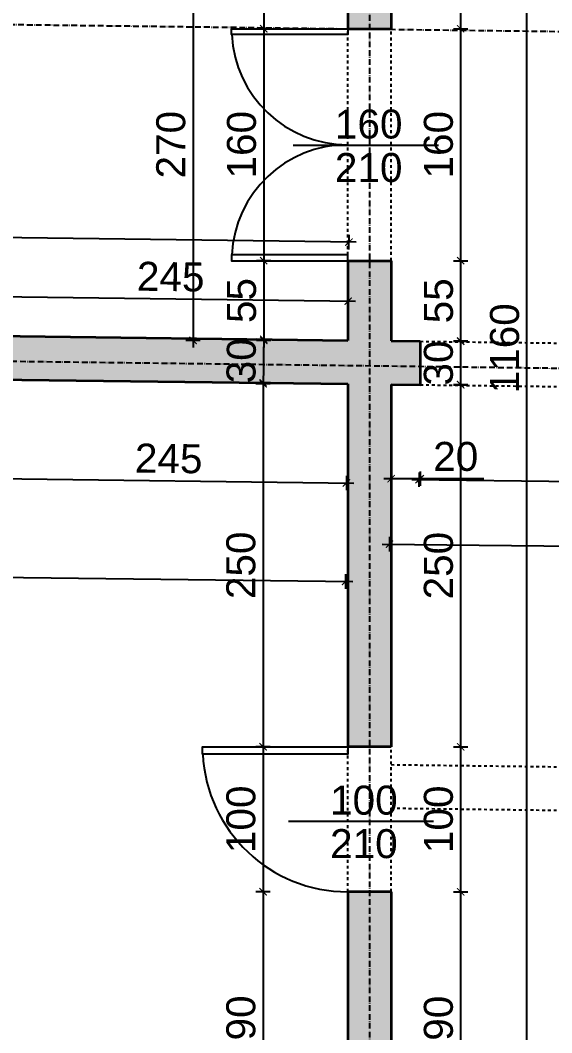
# Model space of a CAD drawing. Header units: inches. Extents: x -72385 to 39588, y -6525 to 66685.
# Drawn here: x -45595 to -45229, y 29361 to 30060 of the extents above; entities that cross this region are included whole.
import ezdxf

# ---------------------------------------------------------------- set-up
doc = ezdxf.new("R2010")
doc.units = ezdxf.units.IN
doc.header["$MEASUREMENT"] = 0
doc.linetypes.add('DashDot', pattern=[0.6, 0.4, -0.1, 0, -0.1])
doc.linetypes.add('Hidden', pattern=[0.4, 0.2, -0.2])
for name, color, linetype, lineweight in [('Врати', 251, 'Continuous', 25), ('Линия на разрез', 252, 'DashDot', 25), ('Надписи врати', 252, 'Continuous', 25), ('Надписи коти вътрешни', 252, 'Continuous', 25), ('Оси', 252, 'DashDot', 25), ('Пунктир', 253, 'Hidden', 25), ('Разрезни линии', 7, 'Continuous', 35), ('Щрих стени', 254, 'Continuous', 25)]:
    doc.layers.add(name, color=color, linetype=linetype, lineweight=lineweight)
doc.styles.add('Arial Regular', font='arial.ttf')
doc.styles.get("Standard").update_dxf_attribs({"font": 'arial.ttf'})
doc.dimstyles.new('Annotative', dxfattribs={"dimscale": 0, "dimtxt": 20, "dimasz": 5, "dimexe": 5, "dimexo": 5, "dimgap": 5, "dimtad": 1, "dimdec": 0, "dimzin": 0, "dimdsep": 46, "dimtxsty": 'Standard', "dimblk": 'ARCHTICK', "dimcen": 5, "dimdle": 5, "dimadec": 0, "dimazin": 0, "dimtfac": 1, "dimtdec": 0, "dimtofl": 0, "dimtmove": 0, "dimatfit": 3, "dimldrblk": 'ARCHTICK', "dimfxl": 5, "dimfxlon": 1, "dimtolj": 1, "dimtzin": 0, "dimarcsym": 1})

# ---------------------------------------------------------------- blocks, each defined once
blk = doc.blocks.new('_ArchTick')
at = {"color": 0, "linetype": 'ByBlock', "const_width": 0.15}
blk.add_lwpolyline([(-0.5, -0.5), (0.5, 0.5)], dxfattribs=at)
blk = doc.blocks.new('*D8145')
at = {"layer": 'Defpoints', "color": 0, "ltscale": 50, "transparency": 16777216}
for p in [(-45939.84, 29813.7), (-45369.65, 29806.41), (-45371.36, 29672.58)]:
    blk.add_point(p, dxfattribs=at)
at = {"layer": 'Надписи коти вътрешни', "color": 0, "lineweight": -2, "ltscale": 50, "transparency": 16777216}
for p, q in [((-45941.49, 29684.87), (-45941.61, 29674.87)), ((-45946.55, 29679.94), (-45366.36, 29672.52)), ((-45371.3, 29677.58), (-45371.43, 29667.58))]:
    blk.add_line(p, q, dxfattribs=at)
at = {"layer": 'Надписи коти вътрешни', "color": 0, "lineweight": -2, "ltscale": 50, "transparency": 16777216, "xscale": 5, "yscale": 5, "zscale": 5}
for p, rotation in [((-45941.55, 29679.87), 179.2671782037717), ((-45371.36, 29672.58), 359.2671782037717)]:
    blk.add_blockref('_ArchTick', p, dxfattribs=dict(at, rotation=rotation))
at = {"layer": 'Надписи коти вътрешни', "color": 0, "ltscale": 50, "transparency": 16777216, "insert": (-45711.05, 29692.14), "char_height": 20, "attachment_point": 5, "rotation": 359.26718}
blk.add_mtext('\\A1;570', dxfattribs=at)
blk = doc.blocks.new('*D215')
at = {"layer": 'Defpoints', "color": 0, "ltscale": 50, "transparency": 16777216}
for p in [(-45615.22, 29812.07), (-45369.84, 29808.94), (-45370.71, 29740.6)]:
    blk.add_point(p, dxfattribs=at)
at = {"layer": 'Надписи коти вътрешни', "color": 0, "lineweight": -2, "ltscale": 50, "transparency": 16777216}
for p, q in [((-45616.03, 29748.72), (-45616.15, 29738.72)), ((-45370.64, 29745.6), (-45370.77, 29735.6)), ((-45621.09, 29743.79), (-45365.71, 29740.54))]:
    blk.add_line(p, q, dxfattribs=at)
at = {"layer": 'Надписи коти вътрешни', "color": 0, "lineweight": -2, "ltscale": 50, "transparency": 16777216, "xscale": 5, "yscale": 5, "zscale": 5}
for p, rotation in [((-45616.09, 29743.72), 179.2706286525378), ((-45370.71, 29740.6), 359.2706286525378)]:
    blk.add_blockref('_ArchTick', p, dxfattribs=dict(at, rotation=rotation))
at = {"layer": 'Надписи коти вътрешни', "color": 0, "ltscale": 50, "transparency": 16777216, "insert": (-45493.2, 29757.37), "char_height": 20, "attachment_point": 5, "rotation": 359.27063}
blk.add_mtext('\\A1;245', dxfattribs=at)
blk = doc.blocks.new('*D7163')
at = {"layer": 'Defpoints', "color": 0, "ltscale": 50, "transparency": 16777216}
for p in [(-45369.84, 29808.94), (-45428.16, 29558.54), (-45369.84, 29558.54)]:
    blk.add_point(p, dxfattribs=at)
at = {"layer": 'Надписи коти вътрешни', "color": 0, "lineweight": -2, "ltscale": 50, "transparency": 16777216}
for p, q in [((-45423.16, 29808.94), (-45433.16, 29808.94)), ((-45428.16, 29813.94), (-45428.16, 29553.54)), ((-45423.16, 29558.54), (-45433.16, 29558.54))]:
    blk.add_line(p, q, dxfattribs=at)
at = {"layer": 'Надписи коти вътрешни', "color": 0, "lineweight": -2, "ltscale": 50, "transparency": 16777216, "xscale": 5, "yscale": 5, "zscale": 5}
for p, rotation in [((-45428.16, 29808.94), 90), ((-45428.16, 29558.54), 270)]:
    blk.add_blockref('_ArchTick', p, dxfattribs=dict(at, rotation=rotation))
at = {"layer": 'Надписи коти вътрешни', "color": 0, "ltscale": 50, "transparency": 16777216, "insert": (-45443.37, 29683.74), "char_height": 20, "attachment_point": 5, "rotation": 90}
blk.add_mtext('\\A1;250', dxfattribs=at)
blk = doc.blocks.new('*D7164')
at = {"layer": 'Defpoints', "color": 0, "ltscale": 50, "transparency": 16777216}
for p in [(-45369.84, 29558.54), (-45428.16, 29458.53), (-45369.84, 29458.53)]:
    blk.add_point(p, dxfattribs=at)
at = {"layer": 'Надписи коти вътрешни', "color": 0, "lineweight": -2, "ltscale": 50, "transparency": 16777216}
for p, q in [((-45428.16, 29563.54), (-45428.16, 29453.53)), ((-45423.16, 29558.54), (-45433.16, 29558.54)), ((-45423.16, 29458.53), (-45433.16, 29458.53))]:
    blk.add_line(p, q, dxfattribs=at)
at = {"layer": 'Надписи коти вътрешни', "color": 0, "lineweight": -2, "ltscale": 50, "transparency": 16777216, "xscale": 5, "yscale": 5, "zscale": 5}
for p, rotation in [((-45428.16, 29558.54), 90), ((-45428.16, 29458.53), 270)]:
    blk.add_blockref('_ArchTick', p, dxfattribs=dict(at, rotation=rotation))
at = {"layer": 'Надписи коти вътрешни', "color": 0, "ltscale": 50, "transparency": 16777216, "insert": (-45443.37, 29508.54), "char_height": 20, "attachment_point": 5, "rotation": 90}
blk.add_mtext('\\A1;100', dxfattribs=at)
blk = doc.blocks.new('*D7165')
at = {"layer": 'Defpoints', "color": 0, "ltscale": 50, "transparency": 16777216}
for p in [(-45369.84, 29458.53), (-45428.16, 29268.9), (-45369.84, 29268.9)]:
    blk.add_point(p, dxfattribs=at)
at = {"layer": 'Надписи коти вътрешни', "color": 0, "lineweight": -2, "ltscale": 50, "transparency": 16777216}
for p, q in [((-45423.16, 29458.53), (-45433.16, 29458.53)), ((-45428.16, 29463.53), (-45428.16, 29263.9)), ((-45423.16, 29268.9), (-45433.16, 29268.9))]:
    blk.add_line(p, q, dxfattribs=at)
at = {"layer": 'Надписи коти вътрешни', "color": 0, "lineweight": -2, "ltscale": 50, "transparency": 16777216, "xscale": 5, "yscale": 5, "zscale": 5}
for p, rotation in [((-45428.16, 29458.53), 90), ((-45428.16, 29268.9), 270)]:
    blk.add_blockref('_ArchTick', p, dxfattribs=dict(at, rotation=rotation))
at = {"layer": 'Надписи коти вътрешни', "color": 0, "ltscale": 50, "transparency": 16777216, "insert": (-45443.37, 29363.72), "char_height": 20, "attachment_point": 5, "rotation": 90}
blk.add_mtext('\\A1;190', dxfattribs=at)
blk = doc.blocks.new('*D223')
at = {"layer": 'Defpoints', "color": 0, "ltscale": 50, "transparency": 16777216}
for p in [(-45339.84, 30108.97), (-45427.72, 30053.96), (-45339.84, 30053.96)]:
    blk.add_point(p, dxfattribs=at)
at = {"layer": 'Надписи коти вътрешни', "color": 0, "lineweight": -2, "ltscale": 50, "transparency": 16777216}
for p, q in [((-45422.72, 30108.97), (-45432.72, 30108.97)), ((-45427.72, 30113.97), (-45427.72, 30048.96)), ((-45422.72, 30053.96), (-45432.72, 30053.96))]:
    blk.add_line(p, q, dxfattribs=at)
at = {"layer": 'Надписи коти вътрешни', "color": 0, "lineweight": -2, "ltscale": 50, "transparency": 16777216, "xscale": 5, "yscale": 5, "zscale": 5}
for p, rotation in [((-45427.72, 30108.97), 90), ((-45427.72, 30053.96), 270)]:
    blk.add_blockref('_ArchTick', p, dxfattribs=dict(at, rotation=rotation))
at = {"layer": 'Надписи коти вътрешни', "color": 0, "ltscale": 50, "transparency": 16777216, "insert": (-45442.89, 30081.46), "char_height": 20, "attachment_point": 5, "rotation": 90}
blk.add_mtext('\\A1;55', dxfattribs=at)
blk = doc.blocks.new('*D224')
at = {"layer": 'Defpoints', "color": 0, "ltscale": 50, "transparency": 16777216}
for p in [(-45339.84, 30053.96), (-45427.72, 29893.95), (-45339.84, 29893.95)]:
    blk.add_point(p, dxfattribs=at)
at = {"layer": 'Надписи коти вътрешни', "color": 0, "lineweight": -2, "ltscale": 50, "transparency": 16777216}
for p, q in [((-45427.72, 30058.96), (-45427.72, 29888.95)), ((-45422.72, 30053.96), (-45432.72, 30053.96)), ((-45422.72, 29893.95), (-45432.72, 29893.95))]:
    blk.add_line(p, q, dxfattribs=at)
at = {"layer": 'Надписи коти вътрешни', "color": 0, "lineweight": -2, "ltscale": 50, "transparency": 16777216, "xscale": 5, "yscale": 5, "zscale": 5}
for p, rotation in [((-45427.72, 30053.96), 90), ((-45427.72, 29893.95), 270)]:
    blk.add_blockref('_ArchTick', p, dxfattribs=dict(at, rotation=rotation))
at = {"layer": 'Надписи коти вътрешни', "color": 0, "ltscale": 50, "transparency": 16777216, "insert": (-45442.93, 29973.96), "char_height": 20, "attachment_point": 5, "rotation": 90}
blk.add_mtext('\\A1;160', dxfattribs=at)
blk = doc.blocks.new('*D225')
at = {"layer": 'Defpoints', "color": 0, "ltscale": 50, "transparency": 16777216}
for p in [(-45339.84, 29893.95), (-45427.72, 29838.94), (-45339.84, 29838.94)]:
    blk.add_point(p, dxfattribs=at)
at = {"layer": 'Надписи коти вътрешни', "color": 0, "lineweight": -2, "ltscale": 50, "transparency": 16777216}
for p, q in [((-45427.72, 29898.95), (-45427.72, 29833.94)), ((-45422.72, 29893.95), (-45432.72, 29893.95)), ((-45422.72, 29838.94), (-45432.72, 29838.94))]:
    blk.add_line(p, q, dxfattribs=at)
at = {"layer": 'Надписи коти вътрешни', "color": 0, "lineweight": -2, "ltscale": 50, "transparency": 16777216, "xscale": 5, "yscale": 5, "zscale": 5}
for p, rotation in [((-45427.72, 29893.95), 90), ((-45427.72, 29838.94), 270)]:
    blk.add_blockref('_ArchTick', p, dxfattribs=dict(at, rotation=rotation))
at = {"layer": 'Надписи коти вътрешни', "color": 0, "ltscale": 50, "transparency": 16777216, "insert": (-45442.89, 29866.45), "char_height": 20, "attachment_point": 5, "rotation": 90}
blk.add_mtext('\\A1;55', dxfattribs=at)
blk = doc.blocks.new('*D4291')
at = {"layer": 'Defpoints', "color": 0, "ltscale": 50, "transparency": 16777216}
for p in [(-45369.49, 29866.04), (-45614.84, 29842.06), (-45369.84, 29838.94)]:
    blk.add_point(p, dxfattribs=at)
at = {"layer": 'Надписи коти вътрешни', "color": 0, "lineweight": -2, "ltscale": 50, "transparency": 16777216}
for p, q in [((-45614.56, 29864.16), (-45614.43, 29874.16)), ((-45369.56, 29861.04), (-45369.43, 29871.04)), ((-45619.49, 29869.22), (-45364.49, 29865.97))]:
    blk.add_line(p, q, dxfattribs=at)
at = {"layer": 'Надписи коти вътрешни', "color": 0, "lineweight": -2, "ltscale": 50, "transparency": 16777216, "xscale": 5, "yscale": 5, "zscale": 5}
for p, rotation in [((-45614.49, 29869.16), 179.2706286525404), ((-45369.49, 29866.04), 359.2706286525404)]:
    blk.add_blockref('_ArchTick', p, dxfattribs=dict(at, rotation=rotation))
at = {"layer": 'Надписи коти вътрешни', "color": 0, "ltscale": 50, "transparency": 16777216, "insert": (-45491.8, 29882.81), "char_height": 20, "attachment_point": 5, "rotation": 359.27063}
blk.add_mtext('\\A1;245', dxfattribs=at)
blk = doc.blocks.new('*D4292')
at = {"layer": 'Defpoints', "color": 0, "ltscale": 50, "transparency": 16777216}
for p in [(-47138.97, 29929.28), (-47139.84, 29861.48), (-45369.84, 29838.94)]:
    blk.add_point(p, dxfattribs=at)
at = {"layer": 'Надписи коти вътрешни', "color": 0, "lineweight": -2, "ltscale": 50, "transparency": 16777216}
for p, q in [((-47139.04, 29924.28), (-47138.91, 29934.28)), ((-45363.97, 29906.68), (-47143.97, 29929.34)), ((-45369.04, 29901.75), (-45368.91, 29911.75))]:
    blk.add_line(p, q, dxfattribs=at)
at = {"layer": 'Надписи коти вътрешни', "color": 0, "lineweight": -2, "ltscale": 50, "transparency": 16777216, "xscale": 5, "yscale": 5, "zscale": 5}
for p, rotation in [((-47138.97, 29929.28), 179.2706286525399), ((-45368.97, 29906.75), 359.2706286525399)]:
    blk.add_blockref('_ArchTick', p, dxfattribs=dict(at, rotation=rotation))
at = {"layer": 'Надписи коти вътрешни', "color": 0, "ltscale": 50, "transparency": 16777216, "insert": (-46253.78, 29933.22), "char_height": 20, "attachment_point": 5, "rotation": 359.27063}
blk.add_mtext('\\A1;1770', dxfattribs=at)
blk = doc.blocks.new('*D4293')
at = {"layer": 'Defpoints', "color": 0, "ltscale": 50, "transparency": 16777216}
for p in [(-45369.84, 30108.97), (-45476.43, 29838.94), (-45369.84, 29838.94)]:
    blk.add_point(p, dxfattribs=at)
at = {"layer": 'Надписи коти вътрешни', "color": 0, "lineweight": -2, "ltscale": 50, "transparency": 16777216}
for p, q in [((-45471.43, 30108.97), (-45481.43, 30108.97)), ((-45476.43, 30113.97), (-45476.43, 29833.94)), ((-45471.43, 29838.94), (-45481.43, 29838.94))]:
    blk.add_line(p, q, dxfattribs=at)
at = {"layer": 'Надписи коти вътрешни', "color": 0, "lineweight": -2, "ltscale": 50, "transparency": 16777216, "xscale": 5, "yscale": 5, "zscale": 5}
for p, rotation in [((-45476.43, 30108.97), 90), ((-45476.43, 29838.94), 270)]:
    blk.add_blockref('_ArchTick', p, dxfattribs=dict(at, rotation=rotation))
at = {"layer": 'Надписи коти вътрешни', "color": 0, "ltscale": 50, "transparency": 16777216, "insert": (-45491.64, 29973.96), "char_height": 20, "attachment_point": 5, "rotation": 90}
blk.add_mtext('\\A1;270', dxfattribs=at)
blk = doc.blocks.new('*D292')
at = {"layer": 'Defpoints', "color": 0, "ltscale": 50, "transparency": 16777216}
for p in [(-45339.84, 30164.51), (-45339.84, 30053.96), (-45292, 30053.96)]:
    blk.add_point(p, dxfattribs=at)
at = {"layer": 'Надписи коти вътрешни', "color": 0, "lineweight": -2, "ltscale": 50, "transparency": 16777216}
for p, q in [((-45297, 30164.51), (-45287, 30164.51)), ((-45292, 30169.51), (-45292, 30048.96)), ((-45297, 30053.96), (-45287, 30053.96))]:
    blk.add_line(p, q, dxfattribs=at)
at = {"layer": 'Надписи коти вътрешни', "color": 0, "lineweight": -2, "ltscale": 50, "transparency": 16777216, "xscale": 5, "yscale": 5, "zscale": 5}
for p, rotation in [((-45292, 30164.51), 90), ((-45292, 30053.96), 270)]:
    blk.add_blockref('_ArchTick', p, dxfattribs=dict(at, rotation=rotation))
at = {"layer": 'Надписи коти вътрешни', "color": 0, "ltscale": 50, "transparency": 16777216, "insert": (-45307.04, 30109.24), "char_height": 20, "attachment_point": 5, "rotation": 90}
blk.add_mtext('\\A1;111', dxfattribs=at)
blk = doc.blocks.new('*D3988')
at = {"layer": 'Defpoints', "color": 0, "ltscale": 50, "transparency": 16777216}
for p in [(-45339.84, 30053.96), (-45339.84, 29893.95), (-45292, 29893.95)]:
    blk.add_point(p, dxfattribs=at)
at = {"layer": 'Надписи коти вътрешни', "color": 0, "lineweight": -2, "ltscale": 50, "transparency": 16777216}
for p, q in [((-45292, 30058.96), (-45292, 29888.95)), ((-45297, 30053.96), (-45287, 30053.96)), ((-45297, 29893.95), (-45287, 29893.95))]:
    blk.add_line(p, q, dxfattribs=at)
at = {"layer": 'Надписи коти вътрешни', "color": 0, "lineweight": -2, "ltscale": 50, "transparency": 16777216, "xscale": 5, "yscale": 5, "zscale": 5}
for p, rotation in [((-45292, 30053.96), 90), ((-45292, 29893.95), 270)]:
    blk.add_blockref('_ArchTick', p, dxfattribs=dict(at, rotation=rotation))
at = {"layer": 'Надписи коти вътрешни', "color": 0, "ltscale": 50, "transparency": 16777216, "insert": (-45307.21, 29973.96), "char_height": 20, "attachment_point": 5, "rotation": 90}
blk.add_mtext('\\A1;160', dxfattribs=at)
blk = doc.blocks.new('*D3989')
at = {"layer": 'Defpoints', "color": 0, "ltscale": 50, "transparency": 16777216}
for p in [(-45339.84, 29893.95), (-45339.84, 29838.56), (-45292, 29838.56)]:
    blk.add_point(p, dxfattribs=at)
at = {"layer": 'Надписи коти вътрешни', "color": 0, "lineweight": -2, "ltscale": 50, "transparency": 16777216}
for p, q in [((-45292, 29898.95), (-45292, 29833.56)), ((-45297, 29893.95), (-45287, 29893.95)), ((-45297, 29838.56), (-45287, 29838.56))]:
    blk.add_line(p, q, dxfattribs=at)
at = {"layer": 'Надписи коти вътрешни', "color": 0, "lineweight": -2, "ltscale": 50, "transparency": 16777216, "xscale": 5, "yscale": 5, "zscale": 5}
for p, rotation in [((-45292, 29893.95), 90), ((-45292, 29838.56), 270)]:
    blk.add_blockref('_ArchTick', p, dxfattribs=dict(at, rotation=rotation))
at = {"layer": 'Надписи коти вътрешни', "color": 0, "ltscale": 50, "transparency": 16777216, "insert": (-45307.17, 29866.26), "char_height": 20, "attachment_point": 5, "rotation": 90}
blk.add_mtext('\\A1;55', dxfattribs=at)
blk = doc.blocks.new('*D293')
at = {"layer": 'Defpoints', "color": 0, "ltscale": 50, "transparency": 16777216}
for p in [(-45319.84, 29838.31), (-45320.22, 29808.31), (-45292, 29808.31)]:
    blk.add_point(p, dxfattribs=at)
at = {"layer": 'Надписи коти вътрешни', "color": 0, "lineweight": -2, "ltscale": 50, "transparency": 16777216}
for p, q in [((-45292, 29843.31), (-45292, 29803.31)), ((-45297, 29838.31), (-45287, 29838.31)), ((-45297, 29808.31), (-45287, 29808.31))]:
    blk.add_line(p, q, dxfattribs=at)
at = {"layer": 'Надписи коти вътрешни', "color": 0, "lineweight": -2, "ltscale": 50, "transparency": 16777216, "xscale": 5, "yscale": 5, "zscale": 5}
for p, rotation in [((-45292, 29838.31), 90), ((-45292, 29808.31), 270)]:
    blk.add_blockref('_ArchTick', p, dxfattribs=dict(at, rotation=rotation))
at = {"layer": 'Надписи коти вътрешни', "color": 0, "ltscale": 50, "transparency": 16777216, "insert": (-45307.21, 29823.31), "char_height": 20, "attachment_point": 5, "rotation": 90}
blk.add_mtext('\\A1;30', dxfattribs=at)
blk = doc.blocks.new('*D294')
at = {"layer": 'Defpoints', "color": 0, "ltscale": 50, "transparency": 16777216}
for p in [(-45339.84, 29808.56), (-45339.84, 29558.54), (-45292, 29558.54)]:
    blk.add_point(p, dxfattribs=at)
at = {"layer": 'Надписи коти вътрешни', "color": 0, "lineweight": -2, "ltscale": 50, "transparency": 16777216}
for p, q in [((-45297, 29808.56), (-45287, 29808.56)), ((-45292, 29813.56), (-45292, 29553.54)), ((-45297, 29558.54), (-45287, 29558.54))]:
    blk.add_line(p, q, dxfattribs=at)
at = {"layer": 'Надписи коти вътрешни', "color": 0, "lineweight": -2, "ltscale": 50, "transparency": 16777216, "xscale": 5, "yscale": 5, "zscale": 5}
for p, rotation in [((-45292, 29808.56), 90), ((-45292, 29558.54), 270)]:
    blk.add_blockref('_ArchTick', p, dxfattribs=dict(at, rotation=rotation))
at = {"layer": 'Надписи коти вътрешни', "color": 0, "ltscale": 50, "transparency": 16777216, "insert": (-45307.21, 29683.55), "char_height": 20, "attachment_point": 5, "rotation": 90}
blk.add_mtext('\\A1;250', dxfattribs=at)
blk = doc.blocks.new('*D3995')
at = {"layer": 'Defpoints', "color": 0, "ltscale": 50, "transparency": 16777216}
for p in [(-45339.84, 29558.54), (-45339.84, 29458.53), (-45292, 29458.53)]:
    blk.add_point(p, dxfattribs=at)
at = {"layer": 'Надписи коти вътрешни', "color": 0, "lineweight": -2, "ltscale": 50, "transparency": 16777216}
for p, q in [((-45292, 29563.54), (-45292, 29453.53)), ((-45297, 29558.54), (-45287, 29558.54)), ((-45297, 29458.53), (-45287, 29458.53))]:
    blk.add_line(p, q, dxfattribs=at)
at = {"layer": 'Надписи коти вътрешни', "color": 0, "lineweight": -2, "ltscale": 50, "transparency": 16777216, "xscale": 5, "yscale": 5, "zscale": 5}
for p, rotation in [((-45292, 29558.54), 90), ((-45292, 29458.53), 270)]:
    blk.add_blockref('_ArchTick', p, dxfattribs=dict(at, rotation=rotation))
at = {"layer": 'Надписи коти вътрешни', "color": 0, "ltscale": 50, "transparency": 16777216, "insert": (-45307.21, 29508.54), "char_height": 20, "attachment_point": 5, "rotation": 90}
blk.add_mtext('\\A1;100', dxfattribs=at)
blk = doc.blocks.new('*D3996')
at = {"layer": 'Defpoints', "color": 0, "ltscale": 50, "transparency": 16777216}
for p in [(-45339.84, 29458.53), (-45339.84, 29268.52), (-45292, 29268.52)]:
    blk.add_point(p, dxfattribs=at)
at = {"layer": 'Надписи коти вътрешни', "color": 0, "lineweight": -2, "ltscale": 50, "transparency": 16777216}
for p, q in [((-45297, 29458.53), (-45287, 29458.53)), ((-45292, 29463.53), (-45292, 29263.52)), ((-45297, 29268.52), (-45287, 29268.52))]:
    blk.add_line(p, q, dxfattribs=at)
at = {"layer": 'Надписи коти вътрешни', "color": 0, "lineweight": -2, "ltscale": 50, "transparency": 16777216, "xscale": 5, "yscale": 5, "zscale": 5}
for p, rotation in [((-45292, 29458.53), 90), ((-45292, 29268.52), 270)]:
    blk.add_blockref('_ArchTick', p, dxfattribs=dict(at, rotation=rotation))
at = {"layer": 'Надписи коти вътрешни', "color": 0, "ltscale": 50, "transparency": 16777216, "insert": (-45307.21, 29363.53), "char_height": 20, "attachment_point": 5, "rotation": 90}
blk.add_mtext('\\A1;190', dxfattribs=at)
blk = doc.blocks.new('*D4340')
at = {"layer": 'Defpoints', "color": 0, "ltscale": 50, "transparency": 16777216}
for p in [(-45339.84, 29808.56), (-45319.84, 29808.31), (-45319.84, 29743.55)]:
    blk.add_point(p, dxfattribs=at)
at = {"layer": 'Надписи коти вътрешни', "color": 0, "lineweight": -2, "ltscale": 50, "transparency": 16777216}
for p, q in [((-45339.84, 29748.55), (-45339.84, 29738.55)), ((-45319.84, 29748.55), (-45319.84, 29738.55)), ((-45344.84, 29743.55), (-45319.84, 29743.55)), ((-45319.84, 29743.55), (-45275.92, 29743.55))]:
    blk.add_line(p, q, dxfattribs=at)
at = {"layer": 'Надписи коти вътрешни', "color": 0, "lineweight": -2, "ltscale": 50, "transparency": 16777216, "xscale": 5, "yscale": 5, "zscale": 5, "rotation": 180}
blk.add_blockref('_ArchTick', (-45339.84, 29743.55), dxfattribs=at)
at = {"layer": 'Надписи коти вътрешни', "color": 0, "lineweight": -2, "ltscale": 50, "transparency": 16777216, "xscale": 5, "yscale": 5, "zscale": 5}
blk.add_blockref('_ArchTick', (-45319.84, 29743.55), dxfattribs=at)
at = {"layer": 'Надписи коти вътрешни', "color": 0, "ltscale": 50, "transparency": 16777216, "insert": (-45295.38, 29758.77), "char_height": 20, "attachment_point": 5}
blk.add_mtext('\\A1;20', dxfattribs=at)
blk = doc.blocks.new('*D296')
at = {"layer": 'Defpoints', "color": 0, "ltscale": 50, "transparency": 16777216}
for p in [(-45319.84, 29808.31), (-44787.34, 29801.53), (-44788.17, 29736.11)]:
    blk.add_point(p, dxfattribs=at)
at = {"layer": 'Надписи коти вътрешни', "color": 0, "lineweight": -2, "ltscale": 50, "transparency": 16777216}
for p, q in [((-45320.61, 29747.88), (-45320.73, 29737.88)), ((-45325.67, 29742.95), (-44783.17, 29736.04)), ((-44788.11, 29741.11), (-44788.23, 29731.11))]:
    blk.add_line(p, q, dxfattribs=at)
at = {"layer": 'Надписи коти вътрешни', "color": 0, "lineweight": -2, "ltscale": 50, "transparency": 16777216, "xscale": 5, "yscale": 5, "zscale": 5}
for p, rotation in [((-45320.67, 29742.88), 179.2707594126849), ((-44788.17, 29736.11), 359.2707594126849)]:
    blk.add_blockref('_ArchTick', p, dxfattribs=dict(at, rotation=rotation))
at = {"layer": 'Надписи коти вътрешни', "color": 0, "ltscale": 50, "transparency": 16777216, "insert": (-45054.23, 29754.71), "char_height": 20, "attachment_point": 5, "rotation": 359.27076}
blk.add_mtext('\\A1;533', dxfattribs=at)
blk = doc.blocks.new('*D322')
at = {"layer": 'Defpoints', "color": 0, "ltscale": 50, "transparency": 16777216}
for p in [(-45337.34, 30413.5), (-45246.4, 30413.5), (-45337.34, 29253.49)]:
    blk.add_point(p, dxfattribs=at)
at = {"layer": 'Надписи коти вътрешни', "color": 0, "lineweight": -2, "ltscale": 50, "transparency": 16777216}
for p, q in [((-45246.4, 29248.49), (-45246.4, 30418.5)), ((-45251.4, 30413.5), (-45241.4, 30413.5)), ((-45251.4, 29253.49), (-45241.4, 29253.49))]:
    blk.add_line(p, q, dxfattribs=at)
at = {"layer": 'Надписи коти вътрешни', "color": 0, "lineweight": -2, "ltscale": 50, "transparency": 16777216, "xscale": 5, "yscale": 5, "zscale": 5}
for p, rotation in [((-45246.4, 30413.5), 90), ((-45246.4, 29253.49), 270)]:
    blk.add_blockref('_ArchTick', p, dxfattribs=dict(at, rotation=rotation))
at = {"layer": 'Надписи коти вътрешни', "color": 0, "ltscale": 50, "transparency": 16777216, "insert": (-45261.61, 29833.49), "char_height": 20, "attachment_point": 5, "rotation": 90}
blk.add_mtext('\\A1;1160', dxfattribs=at)
blk = doc.blocks.new('*D8147')
at = {"layer": 'Defpoints', "color": 0, "ltscale": 50, "transparency": 16777216}
for p in [(-45339.84, 29808.56), (-44169.84, 29796.36), (-44170.99, 29686.17)]:
    blk.add_point(p, dxfattribs=at)
at = {"layer": 'Надписи коти вътрешни', "color": 0, "lineweight": -2, "ltscale": 50, "transparency": 16777216}
for p, q in [((-45340.93, 29703.37), (-45341.04, 29693.37)), ((-45345.99, 29698.42), (-44165.99, 29686.12)), ((-44170.93, 29691.17), (-44171.04, 29681.17))]:
    blk.add_line(p, q, dxfattribs=at)
at = {"layer": 'Надписи коти вътрешни', "color": 0, "lineweight": -2, "ltscale": 50, "transparency": 16777216, "xscale": 5, "yscale": 5, "zscale": 5}
for p, rotation in [((-45340.99, 29698.37), 179.4024586582276), ((-44170.99, 29686.17), 359.4024586582276)]:
    blk.add_blockref('_ArchTick', p, dxfattribs=dict(at, rotation=rotation))
at = {"layer": 'Надписи коти вътрешни', "color": 0, "ltscale": 50, "transparency": 16777216, "insert": (-44678.26, 29706.67), "char_height": 20, "attachment_point": 5, "rotation": 359.40246}
blk.add_mtext('\\A1;1170', dxfattribs=at)
blk = doc.blocks.new('*D7162')
at = {"layer": 'Defpoints', "color": 0, "ltscale": 10, "transparency": 16777216}
for p in [(-45369.84, 29838.94), (-45428.09, 29809.68), (-45370.22, 29808.95)]:
    blk.add_point(p, dxfattribs=at)
at = {"layer": 'Надписи коти вътрешни', "color": 0, "lineweight": -2, "ltscale": 10, "transparency": 16777216}
for p, q in [((-45427.65, 29844.68), (-45428.16, 29804.68)), ((-45422.71, 29839.62), (-45432.71, 29839.75)), ((-45423.09, 29809.62), (-45433.09, 29809.75))]:
    blk.add_line(p, q, dxfattribs=at)
at = {"layer": 'Надписи коти вътрешни', "color": 0, "lineweight": -2, "ltscale": 10, "transparency": 16777216, "xscale": 5, "yscale": 5, "zscale": 5}
for p, rotation in [((-45427.71, 29839.68), 89.27062865253612), ((-45428.09, 29809.68), 269.2706286525361)]:
    blk.add_blockref('_ArchTick', p, dxfattribs=dict(at, rotation=rotation))
at = {"layer": 'Надписи коти вътрешни', "color": 0, "ltscale": 10, "transparency": 16777216, "insert": (-45443.12, 29824.88), "char_height": 20, "attachment_point": 5, "rotation": 89.27063}
blk.add_mtext('\\A1;30', dxfattribs=at)

msp = doc.modelspace()

# ---------------------------------------------------------------- hatches: boundary and pattern name
at = {"layer": 'Щрих стени', "ltscale": 10}
h = msp.add_hatch(color=256, dxfattribs=at)
h.dxf.hatch_style = 1
h.paths.add_polyline_path([(-48629.84, 29910.45), (-48741.97, 29911.88), (-48742.35, 29881.88), (-48630.22, 29880.45)])
h.paths.add_polyline_path([(-48351.96, 29906.91), (-48469.84, 29908.41), (-48470.22, 29878.41), (-48417.34, 29877.74), (-48417.34, 29812.74), (-48399.84, 29812.51), (-48399.84, 29307.47), (-48402.34, 29307.51), (-48402.34, 29277.5), (-48434.84, 29277.92), (-48435.28, 29242.92), (-48335.28, 29241.65), (-48334.84, 29276.64), (-48367.34, 29277.06), (-48367.34, 29307.06), (-48369.84, 29307.09), (-48369.84, 29812.13), (-48352.34, 29811.91), (-48352.34, 29876.91)])
h.paths.add_polyline_path([(-48634.84, 29280.46), (-48734.84, 29281.74), (-48735.28, 29246.74), (-48635.28, 29245.47)])
h.paths.add_polyline_path([(-48034.84, 29272.82), (-48134.84, 29274.1), (-48135.28, 29239.1), (-48035.28, 29237.83)])
h.paths.add_polyline_path([(-47734.84, 29269.01), (-47767.34, 29269.42), (-47767.34, 29299.42), (-47769.84, 29299.45), (-47769.84, 29804.49), (-47752.34, 29804.27), (-47752.34, 29869.28), (-47751.96, 29899.27), (-47869.84, 29900.77), (-47870.22, 29870.78), (-47817.34, 29870.1), (-47817.34, 29805.1), (-47799.84, 29804.88), (-47799.84, 29299.84), (-47802.34, 29299.87), (-47802.34, 29269.86), (-47834.84, 29270.28), (-47835.28, 29235.28), (-47735.28, 29234.01)])
h.paths.add_polyline_path([(-48029.84, 29902.81), (-48141.97, 29904.24), (-48142.35, 29874.24), (-48030.22, 29872.81)])
h.paths.add_polyline_path([(-47409.84, 29894.92), (-47541.97, 29896.6), (-47542.35, 29866.6), (-47410.22, 29864.92)])
h.paths.add_polyline_path([(-47434.84, 29265.19), (-47534.84, 29266.46), (-47535.28, 29231.46), (-47435.28, 29230.19)])
h.paths.add_polyline_path([(-47104.84, 29260.99), (-47137.34, 29261.4), (-47137.34, 29291.4), (-47139.84, 29291.43), (-47139.84, 29831.48), (-46970.22, 29829.32), (-46969.84, 29859.31), (-47139.84, 29861.48), (-47139.84, 29877.29), (-47149.84, 29877.29), (-47149.84, 29861.61), (-47169.84, 29861.86), (-47169.84, 29891.86), (-47249.84, 29892.88), (-47250.22, 29862.88), (-47202.34, 29862.27), (-47202.34, 29832.27), (-47169.84, 29831.86), (-47169.84, 29291.82), (-47202.34, 29292.23), (-47202.34, 29262.23), (-47234.84, 29262.64), (-47235.28, 29227.64), (-47105.28, 29225.99)])
h.paths.add_polyline_path([(-46299.84, 29850.78), (-46869.84, 29858.04), (-46870.22, 29828.04), (-46599.84, 29824.6), (-46599.84, 29789.6), (-46569.84, 29789.22), (-46569.84, 29284.18), (-46572.34, 29284.21), (-46572.34, 29254.21), (-46604.84, 29254.62), (-46605.28, 29219.62), (-45905.28, 29210.71), (-45904.84, 29245.71), (-45937.34, 29246.12), (-45937.34, 29276.12), (-45939.84, 29276.16), (-45939.84, 29813.7), (-45864.84, 29812.74), (-45864.84, 29815.24), (-45715.22, 29813.34), (-45714.84, 29843.34), (-46199.84, 29849.51), (-46200.22, 29819.51), (-46024.84, 29817.28), (-46024.84, 29814.78), (-45969.84, 29814.08), (-45969.84, 29276.54), (-45972.34, 29276.57), (-45972.34, 29246.57), (-46537.34, 29253.76), (-46537.34, 29283.76), (-46539.84, 29283.79), (-46539.84, 29823.84), (-46300.22, 29820.79)])
h.paths.add_polyline_path([(-46804.84, 29257.17), (-46837.34, 29257.58), (-46837.34, 29277.58), (-46872.34, 29278.03), (-46872.34, 29258.03), (-46904.84, 29258.44), (-46905.28, 29223.44), (-46805.28, 29222.17)])
h.paths.add_polyline_path([(-45604.84, 29241.89), (-45637.34, 29242.3), (-45637.34, 29262.3), (-45672.34, 29262.75), (-45672.34, 29242.75), (-45704.84, 29243.16), (-45705.28, 29208.17), (-45605.28, 29206.89)])
h.paths.add_polyline_path([(-45304.84, 29238.07), (-45337.34, 29238.48), (-45337.34, 29268.49), (-45339.84, 29268.52), (-45339.84, 29458.53), (-45369.84, 29458.53), (-45369.84, 29268.9), (-45372.34, 29268.93), (-45372.34, 29238.93), (-45404.84, 29239.34), (-45405.28, 29204.35), (-45305.28, 29203.07)])
h.paths.add_polyline_path([(-45319.84, 29838.31), (-45339.84, 29838.56), (-45339.84, 29893.95), (-45369.84, 29893.95), (-45369.84, 29838.94), (-45614.84, 29842.06), (-45615.22, 29812.07), (-45369.84, 29808.94), (-45369.84, 29558.54), (-45339.84, 29558.54), (-45339.84, 29808.56), (-45319.84, 29808.31)])
h.paths.add_polyline_path([(-45339.84, 30164.51), (-45369.84, 30164.51), (-45369.84, 30138.97), (-45604.46, 30141.96), (-45604.84, 30111.96), (-45369.84, 30108.97), (-45369.84, 30053.96), (-45339.84, 30053.96)])
h.paths.add_polyline_path([(-45704.46, 30143.23), (-45939.84, 30146.23), (-45939.84, 30416.25), (-45914.84, 30415.93), (-45914.84, 30490.94), (-45939.84, 30491.25), (-45939.84, 30631.27), (-45899.84, 30630.76), (-45899.84, 30840.77), (-45939.84, 30841.28), (-45939.84, 30981.29), (-45937.34, 30981.26), (-45937.34, 31011.27), (-45924.84, 31011.11), (-45924.39, 31046.1), (-45937.34, 31046.27), (-45937.34, 31066.27), (-45972.34, 31066.72), (-45972.34, 31046.71), (-46129.84, 31048.72), (-46129.84, 31068.72), (-46159.84, 31069.1), (-46159.84, 31049.1), (-46349.84, 31051.52), (-46349.84, 31071.52), (-46379.84, 31071.9), (-46379.84, 31051.9), (-46537.34, 31053.91), (-46537.34, 31073.91), (-46572.34, 31074.35), (-46572.34, 31054.35), (-46604.39, 31054.76), (-46604.84, 31019.76), (-46572.34, 31019.35), (-46572.34, 31004.35), (-45969.84, 30996.68), (-45969.84, 30444.13), (-46129.84, 30446.17), (-46129.84, 30841.2), (-46619.46, 30847.43), (-46619.84, 30817.44), (-46569.84, 30816.8), (-46569.84, 30526.78), (-46579.84, 30526.9), (-46579.84, 30486.9), (-46604.84, 30487.22), (-46604.84, 30467.22), (-46839.84, 30470.21), (-46839.84, 30820.24), (-46779.84, 30819.47), (-46779.46, 30849.47), (-46869.84, 30850.62), (-46869.84, 30470.59), (-46954.84, 30471.67), (-46954.84, 30309.16), (-46924.84, 30309.16), (-46924.84, 30441.29), (-46569.84, 30436.77), (-46569.84, 30154.25), (-46799.46, 30157.17), (-46799.84, 30127.17), (-46504.84, 30123.42), (-46504.46, 30153.41), (-46539.84, 30153.86), (-46539.84, 30816.42), (-46379.84, 30814.38), (-46379.84, 30151.83), (-46404.46, 30152.14), (-46404.84, 30122.14), (-46324.84, 30121.12), (-46324.46, 30151.12), (-46349.84, 30151.45), (-46349.84, 30418.97), (-45969.84, 30414.13), (-45969.84, 30146.61), (-46224.46, 30149.85), (-46224.84, 30119.85), (-45704.84, 30113.23)])
h.paths.add_polyline_path([(-46159.84, 30446.55), (-46349.84, 30448.97), (-46349.84, 30814), (-46159.84, 30811.58)], flags=16)

# ---------------------------------------------------------------- linework, layer by layer
at = {"layer": 'Врати', "ltscale": 50}
for points in [[(-45369.84, 30053.96), (-45369.84, 30049.96), (-45449.84, 30049.96), (-45449.84, 30053.96)], [(-45369.84, 29893.95), (-45369.84, 29897.95), (-45449.84, 29897.95), (-45449.84, 29893.95)], [(-45369.84, 29558.54), (-45369.84, 29553.54), (-45469.84, 29553.54), (-45469.84, 29558.54)]]:
    msp.add_lwpolyline(points, close=True, dxfattribs=at)
for centre, radius, start, end in [((-45369.84, 30053.96), 80.01, 182.86598, 270), ((-45369.84, 29893.95), 80.01, 90, 177.13402), ((-45369.84, 29558.54), 100, 182.86598, 270)]:
    msp.add_arc(centre, radius, start, end, dxfattribs=at)
at = {"layer": 'Линия на разрез', "ltscale": 10}
msp.add_lwpolyline([(-52477.21, 30144.44), (-41314.83, 30002.34), (-41314.83, 29502.3), (-40057.72, 29486.3), (-40057.09, 29536.29)], dxfattribs=at)
at = {"layer": 'Надписи врати', "ltscale": 50}
for p, q in [((-45407.34, 29973.72), (-45307.34, 29973.72)), ((-45410.66, 29507.23), (-45310.66, 29507.23))]:
    msp.add_line(p, q, dxfattribs=at)
at = {"layer": 'Оси', "ltscale": 10}
msp.add_line((-45354.84, 31521.39), (-45354.84, 28721.16), dxfattribs=at)
msp.add_lwpolyline([(-39839.84, 29751.04), (-51384.84, 29898.02), (-51384.84, 30028.03), (-52799.84, 30046.04)], dxfattribs=at)
at = {"layer": 'Пунктир', "ltscale": 10}
for p, q in [((-45369.84, 29893.95), (-45369.84, 30053.96)), ((-45339.84, 29893.95), (-45339.84, 30053.96)), ((-45339.84, 29838.56), (-44787.34, 29831.53)), ((-45319.84, 29808.31), (-44787.34, 29801.53)), ((-45369.84, 29458.53), (-45369.84, 29558.54)), ((-45339.84, 29458.53), (-45339.84, 29558.54)), ((-45339.84, 29546.25), (-44772.34, 29539.03)), ((-45339.84, 29516.25), (-44772.34, 29509.02))]:
    msp.add_line(p, q, dxfattribs=at)
at = {"layer": 'Разрезни линии', "ltscale": 50}
for p, q in [((-45339.84, 30164.51), (-45339.84, 30053.96)), ((-45369.84, 30108.97), (-45369.84, 30053.96)), ((-45369.84, 30053.96), (-45339.84, 30053.96)), ((-45369.84, 29893.95), (-45369.84, 29838.94)), ((-45369.84, 29893.95), (-45339.84, 29893.95)), ((-45339.84, 29893.95), (-45339.84, 29838.56)), ((-45614.84, 29842.06), (-45369.84, 29838.94)), ((-45339.84, 29838.56), (-45319.84, 29838.31)), ((-45319.84, 29838.31), (-45319.84, 29808.31)), ((-45615.22, 29812.07), (-45369.84, 29808.94)), ((-45369.84, 29808.94), (-45369.84, 29558.54)), ((-45339.84, 29808.56), (-45319.84, 29808.31)), ((-45339.84, 29808.56), (-45339.84, 29558.54)), ((-45339.84, 29558.54), (-45369.84, 29558.54)), ((-45369.84, 29458.53), (-45369.84, 29268.9)), ((-45339.84, 29458.53), (-45369.84, 29458.53)), ((-45339.84, 29458.53), (-45339.84, 29268.52))]:
    msp.add_line(p, q, dxfattribs=at)

# ---------------------------------------------------------------- texts
at = {"layer": 'Надписи врати', "ltscale": 100, "char_height": 20, "width": 180.4891, "attachment_point": 1, "style": 'Arial Regular'}
for s, insert in [('160', (-45378.67, 29998.24)), ('210', (-45378.67, 29968.24)), ('100', (-45381.99, 29531.75)), ('210', (-45381.99, 29501.75))]:
    msp.add_mtext(s, dxfattribs=dict(at, insert=insert))

# ---------------------------------------------------------------- dimensions: what is measured, and where the dimension line sits
at = {"layer": 'Надписи коти вътрешни', "ltscale": 50}
for base, p1, p2, picture, middle in [((-45246.4, 30413.5), (-45337.34, 29253.49), (-45337.34, 30413.5), '*D322', (-45261.61, 29833.49)), ((-45292, 30053.96), (-45339.84, 30164.51), (-45339.84, 30053.96), '*D292', (-45307.04, 30109.24)), ((-45476.43, 29838.94), (-45369.84, 30108.97), (-45369.84, 29838.94), '*D4293', (-45491.64, 29973.96)), ((-45427.72, 30053.96), (-45339.84, 30108.97), (-45339.84, 30053.96), '*D223', (-45442.89, 30081.46)), ((-45427.72, 29893.95), (-45339.84, 30053.96), (-45339.84, 29893.95), '*D224', (-45442.93, 29973.96)), ((-45292, 29893.95), (-45339.84, 30053.96), (-45339.84, 29893.95), '*D3988', (-45307.21, 29973.96)), ((-45427.72, 29838.94), (-45339.84, 29893.95), (-45339.84, 29838.94), '*D225', (-45442.89, 29866.45)), ((-45292, 29838.56), (-45339.84, 29893.95), (-45339.84, 29838.56), '*D3989', (-45307.17, 29866.26)), ((-45428.16, 29558.54), (-45369.84, 29808.94), (-45369.84, 29558.54), '*D7163', (-45443.37, 29683.74)), ((-45292, 29558.54), (-45339.84, 29808.56), (-45339.84, 29558.54), '*D294', (-45307.21, 29683.55)), ((-45428.16, 29458.53), (-45369.84, 29558.54), (-45369.84, 29458.53), '*D7164', (-45443.37, 29508.54)), ((-45292, 29458.53), (-45339.84, 29558.54), (-45339.84, 29458.53), '*D3995', (-45307.21, 29508.54)), ((-45428.16, 29268.9), (-45369.84, 29458.53), (-45369.84, 29268.9), '*D7165', (-45443.37, 29363.72)), ((-45292, 29268.52), (-45339.84, 29458.53), (-45339.84, 29268.52), '*D3996', (-45307.21, 29363.53))]:
    dim = msp.add_linear_dim(base=base, p1=p1, p2=p2, angle=90, dimstyle='Annotative', override={"dimscale": 0, "dimtix": 0, "dimtofl": 0, "dimtmove": 0, "dimatfit": 3}, dxfattribs=at)
    dim.commit()
    dim.dimension.update_dxf_attribs({"geometry": picture, "text_midpoint": middle})
for p1, p2, distance, picture, middle in [((-45369.84, 29838.94), (-47139.84, 29861.48), -67.81, '*D4292', (-46253.78, 29933.22)), ((-45614.84, 29842.06), (-45369.84, 29838.94), 27.09, '*D4291', (-45491.8, 29882.81)), ((-45615.22, 29812.07), (-45369.84, 29808.94), -68.35, '*D215', (-45493.2, 29757.37)), ((-45319.84, 29808.31), (-44787.34, 29801.53), -65.43, '*D296', (-45054.23, 29754.71))]:
    dim = msp.add_aligned_dim(p1=p1, p2=p2, distance=distance, dimstyle='Annotative', override={"dimscale": 0, "dimtix": 0, "dimtofl": 0, "dimtmove": 0, "dimatfit": 3}, dxfattribs=at)
    dim.commit()
    dim.dimension.update_dxf_attribs({"geometry": picture, "text_midpoint": middle})
at = {"layer": 'Надписи коти вътрешни', "ltscale": 10}
dim = msp.add_linear_dim(base=(-45428.09, 29809.68), p1=(-45369.84, 29838.94), p2=(-45370.22, 29808.95), angle=269.27063, dimstyle='Annotative', override={"dimscale": 0, "dimtix": 0, "dimtofl": 0, "dimtmove": 0, "dimatfit": 3}, dxfattribs=at)
dim.commit()
dim.dimension.update_dxf_attribs({"geometry": '*D7162', "text_midpoint": (-45427.9, 29824.68), "dimtype": 129})
at = {"layer": 'Надписи коти вътрешни', "ltscale": 50}
for base, p1, p2, angle, picture, middle, dimtype in [((-45292, 29808.31), (-45319.84, 29838.31), (-45320.22, 29808.31), 90, '*D293', (-45292, 29823.31), 128), ((-45371.36, 29672.58), (-45939.84, 29813.7), (-45369.65, 29806.41), 359.26718, '*D8145', (-45711.25, 29676.93), 129), ((-44170.99, 29686.17), (-45339.84, 29808.56), (-44169.84, 29796.36), 359.40246, '*D8147', (-44678.42, 29691.46), 129)]:
    dim = msp.add_linear_dim(base=base, p1=p1, p2=p2, angle=angle, dimstyle='Annotative', override={"dimscale": 0, "dimtix": 0, "dimtofl": 0, "dimtmove": 0, "dimatfit": 3}, dxfattribs=at)
    dim.commit()
    dim.dimension.update_dxf_attribs({"geometry": picture, "text_midpoint": middle, "dimtype": dimtype})
dim = msp.add_linear_dim(base=(-45319.84, 29743.55), p1=(-45339.84, 29808.56), p2=(-45319.84, 29808.31), dimstyle='Annotative', override={"dimscale": 0, "dimtix": 0, "dimtofl": 0, "dimtmove": 0, "dimatfit": 3}, dxfattribs=at)
dim.commit()
dim.dimension.update_dxf_attribs({"geometry": '*D4340', "text_midpoint": (-45295.38, 29758.77)})

doc.saveas('drawing.dxf')
